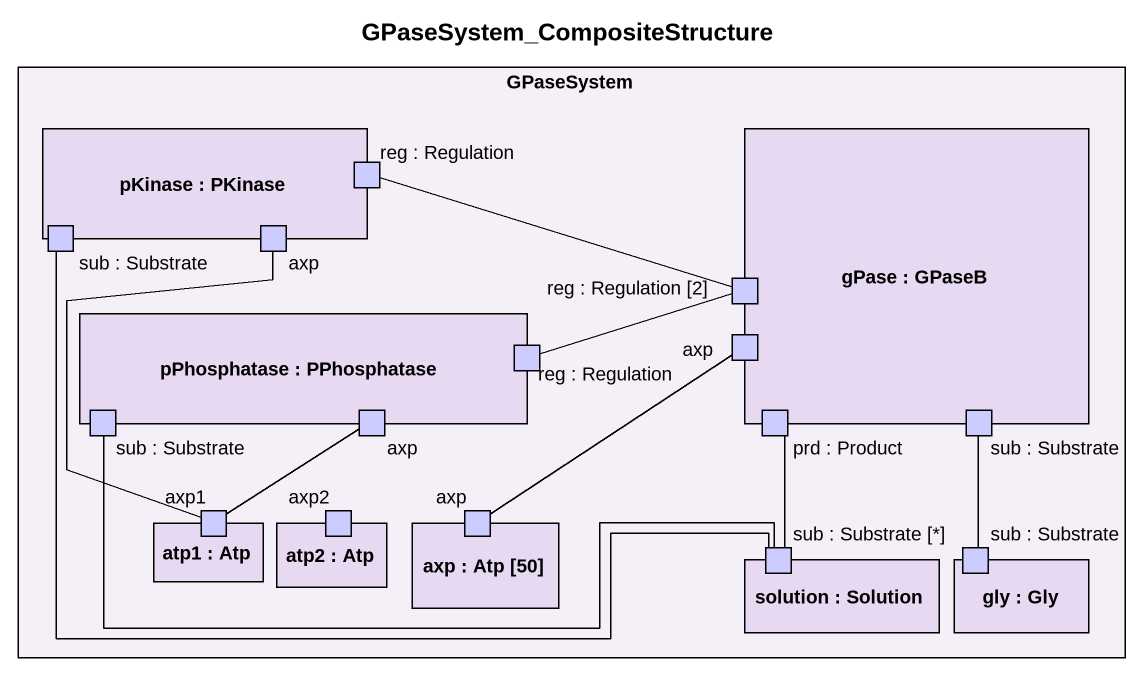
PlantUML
@startuml
title GPaseSystem_CompositeStructure
rectangle GPaseSystem #F5F0F7 {
  rectangle "pKinase : PKinase" as pKinase #E7D9F1 {
    port "reg : Regulation" as reg_Regulation #CDCCFF
    port "sub : Substrate" as sub_Substrate #CDCCFF
    port axp #CDCCFF
  }
  rectangle "gPase : GPaseB" as gPase #E7D9F1 {
    port "reg : Regulation [2]" as reg_Regulation_2 #CDCCFF
    port "axp" as axp_2 #CDCCFF
    port "prd : Product" as prd_Product #CDCCFF
    port "sub : Substrate" as sub_Substrate_3 #CDCCFF
  }
  rectangle "pPhosphatase : PPhosphatase" as pPhosphatase #E7D9F1 {
    port "reg : Regulation" as reg_Regulation_3 #CDCCFF
    port "sub : Substrate" as sub_Substrate_2 #CDCCFF
    port "axp" as axp_3 #CDCCFF
  }
  rectangle "atp1 : Atp" as atp1 #E7D9F1 {
    port axp1 #CDCCFF
  }
  rectangle "atp2 : Atp" as atp2 #E7D9F1 {
    port axp2 #CDCCFF
  }
  rectangle "axp : Atp [50]" as axp_5 #E7D9F1 {
    port "axp" as axp_4 #CDCCFF
  }
  rectangle "solution : Solution" as solution #E7D9F1 {
    port "sub : Substrate [*]" as sub_Substrate_4 #CDCCFF
  }
  rectangle "gly : Gly" as gly #E7D9F1 {
    port "sub : Substrate" as sub_Substrate_5 #CDCCFF
  }
}
reg_Regulation -right- reg_Regulation_2
sub_Substrate -right- sub_Substrate_4
axp -- axp1
reg_Regulation_3 -right- reg_Regulation_2
axp_2 -- axp_4
sub_Substrate_2 -right- sub_Substrate_4
axp_3 -- axp1
prd_Product -- sub_Substrate_4
sub_Substrate_3 -- sub_Substrate_5
@enduml
